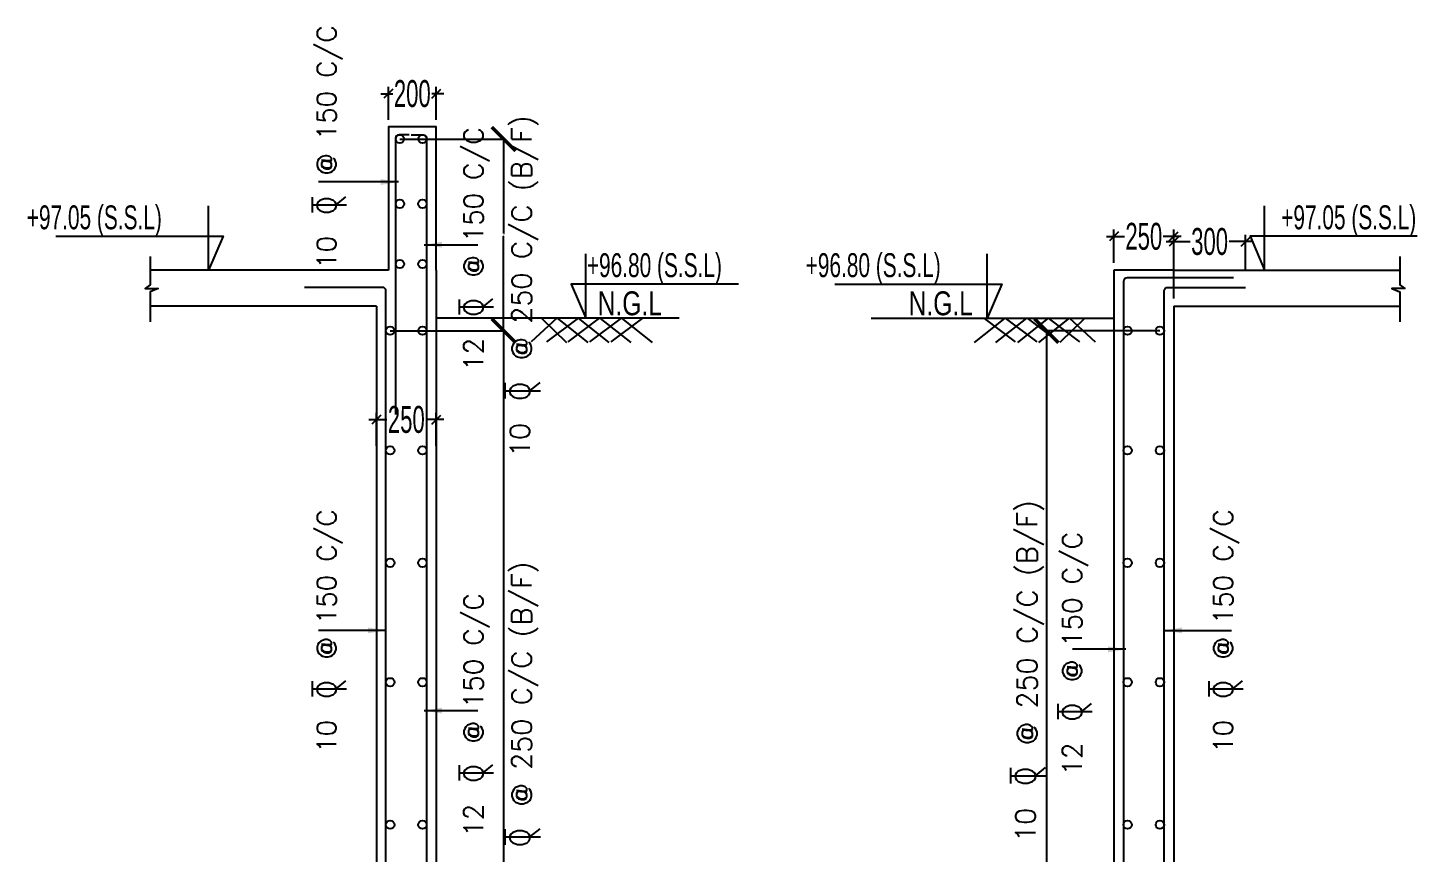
# Model space of a CAD drawing. Extents: x 1878645 to 3043969, y -1160829 to -603973.
# Drawn here: x 2219619 to 2225423, y -718992 to -715540 of the extents above; entities that cross this region are included whole.
import ezdxf
from ezdxf.enums import TextEntityAlignment as Align

# ---------------------------------------------------------------- set-up
doc = ezdxf.new("R2010")
doc.units = 0
doc.header["$LTSCALE"] = 100
doc.header["$PDMODE"] = 66
doc.linetypes.add('CONTINOUS', pattern=[0])
doc.linetypes.add('CONTINULUS', pattern=[0])
doc.layers.get('Defpoints').update_dxf_attribs({"lineweight": 0})
for name, color, linetype in [('C-REINF-DOT', 2, 'Continuous'), ('C-RETAINING WALL DETAILS', 4, 'Continuous'), ('C-T6-T7- PCC HATCH', 8, 'CONTINOUS'), ('CDIM', 3, 'Continuous'), ('Dim', 3, 'Continuous'), ('REINF', 5, 'Continuous'), ('S-DIM', 9, 'Continuous'), ('S-LEVEL MARK', 4, 'Continuous')]:
    doc.layers.add(name, color=color, linetype=linetype)
doc.layers.add('STR-DIM', color=1, linetype='CONTINOUS', lineweight=5)
doc.styles.add('ROMANS', font='simplex.shx', dxfattribs={"width": 0.75})
doc.styles.add('SOBHA', font='swisscl.ttf')
doc.styles.add('sobha.sed', font='swisscl.ttf', dxfattribs={"width": 0.8})
doc.styles.get("Standard").update_dxf_attribs({"font": 'verdana.ttf'})
doc.dimstyles.new('mm ond feet with line', dxfattribs={"dimtxt": 200, "dimasz": 100, "dimexe": 0.18, "dimexo": 0.0625, "dimgap": 0.09, "dimtad": 0, "dimdec": 0, "dimzin": 0, "dimdsep": 46, "dimtxsty": 'Standard', "dimblk": 'ARCHTICK', "dimcen": 0, "dimclrd": 8, "dimclre": 8, "dimclrt": 7, "dimadec": 0, "dimazin": 0, "dimtfac": 1, "dimtdec": 0, "dimtofl": 0, "dimtmove": 0, "dimatfit": 3, "dimfxl": 1, "dimtolj": 1, "dimtzin": 0, "dimarcsym": 0})
doc.dimstyles.new('S-25 MM', dxfattribs={"dimscale": 25, "dimtxt": 2.5, "dimasz": 1.5, "dimexe": 1.15, "dimexo": 1.25, "dimgap": 0.1, "dimtad": 0, "dimdec": 0, "dimrnd": 0.0005, "dimzin": 0, "dimdsep": 46, "dimtxsty": 'sobha.sed', "dimblk": 'OBLIQUE', "dimcen": 0.09, "dimdle": 1.25, "dimclrd": 8, "dimclre": 8, "dimclrt": 6, "dimadec": 0, "dimazin": 0, "dimtfac": 1, "dimtdec": 0, "dimtofl": 0, "dimtmove": 1, "dimatfit": 3, "dimfxl": 1, "dimtolj": 1, "dimtzin": 0, "dimlwd": -1, "dimlwe": -1, "dimarcsym": 0})

# ---------------------------------------------------------------- blocks, each defined once
blk = doc.blocks.new('_OBLIQUE')
at = {"color": 0, "linetype": 'ByBlock'}
blk.add_line((-0.5, -0.5), (0.5, 0.5), dxfattribs=at)
blk = doc.blocks.new('*D134')
at = {"layer": 'Defpoints', "color": 0, "transparency": 16777216}
for p in [(2221325.1, -717178.5), (2221075.1, -717319.5), (2221325.1, -717319.5)]:
    blk.add_point(p, dxfattribs=at)
at = {"layer": 'Dim', "color": 8, "transparency": 16777216}
for p, q in [((2221043.8, -717178.5), (2221119, -717178.5)), ((2221075.1, -717288.3), (2221075.1, -717149.7)), ((2221356.3, -717178.5), (2221281.1, -717178.5)), ((2221325.1, -717288.3), (2221325.1, -717149.7))]:
    blk.add_line(p, q, dxfattribs=at)
at = {"layer": 'Dim', "color": 8, "transparency": 16777216, "xscale": 37.5, "yscale": 37.5, "zscale": 37.5, "rotation": 180}
blk.add_blockref('_OBLIQUE', (2221075.1, -717178.5), dxfattribs=at)
at = {"layer": 'Dim', "color": 8, "transparency": 16777216, "xscale": 37.5, "yscale": 37.5, "zscale": 37.5}
blk.add_blockref('_OBLIQUE', (2221325.1, -717178.5), dxfattribs=at)
at = {"layer": 'Dim', "color": 6, "transparency": 16777216, "insert": (2221200.1, -717178.5), "char_height": 112.5, "attachment_point": 5, "style": 'sobha.sed'}
blk.add_mtext('\\A1;250', dxfattribs=at)
blk = doc.blocks.new('*D137')
at = {"layer": 'Defpoints', "color": 0, "transparency": 16777216}
for p in [(2224156.2, -716412.8), (2224156.2, -716553.9), (2224406.2, -716553.9)]:
    blk.add_point(p, dxfattribs=at)
at = {"layer": 'Dim', "color": 8, "transparency": 16777216}
for p, q in [((2224125, -716412.8), (2224200.1, -716412.8)), ((2224156.2, -716522.6), (2224156.2, -716384.1)), ((2224437.5, -716412.8), (2224362.3, -716412.8)), ((2224406.2, -716522.6), (2224406.2, -716384.1))]:
    blk.add_line(p, q, dxfattribs=at)
at = {"layer": 'Dim', "color": 8, "transparency": 16777216, "xscale": 37.5, "yscale": 37.5, "zscale": 37.5, "rotation": 180}
blk.add_blockref('_OBLIQUE', (2224156.2, -716412.8), dxfattribs=at)
at = {"layer": 'Dim', "color": 8, "transparency": 16777216, "xscale": 37.5, "yscale": 37.5, "zscale": 37.5}
blk.add_blockref('_OBLIQUE', (2224406.2, -716412.8), dxfattribs=at)
at = {"layer": 'Dim', "color": 6, "transparency": 16777216, "insert": (2224281.2, -716412.8), "char_height": 112.5, "attachment_point": 5, "style": 'sobha.sed'}
blk.add_mtext('\\A1;250', dxfattribs=at)
blk = doc.blocks.new('_ARCHTICK')
at = {"color": 0, "linetype": 'ByBlock', "const_width": 0.15}
blk.add_lwpolyline([(-0.5, -0.5), (0.5, 0.5)], dxfattribs=at)
blk = doc.blocks.new('*D171')
at = {"layer": 'Defpoints', "color": 0, "ltscale": 0.001, "transparency": 16777216}
for p in [(2221132.6, -716807), (2221606.8, -716807), (2221132.6, -721626.7)]:
    blk.add_point(p, dxfattribs=at)
at = {"layer": 'Dim', "color": 8, "lineweight": -2, "ltscale": 0.001, "transparency": 16777216}
for p, q in [((2221132.6, -716807), (2221607, -716807)), ((2221606.8, -716807), (2221606.8, -719209.3)), ((2221606.8, -721626.7), (2221606.8, -719224.4)), ((2221132.6, -721626.7), (2221607, -721626.7))]:
    blk.add_line(p, q, dxfattribs=at)
at = {"layer": 'Dim', "color": 8, "lineweight": -2, "ltscale": 0.001, "transparency": 16777216, "xscale": 100, "yscale": 100, "zscale": 100}
for p, rotation in [((2221606.8, -716807), 90), ((2221606.8, -721626.7), 270)]:
    blk.add_blockref('_ARCHTICK', p, dxfattribs=dict(at, rotation=rotation))
at = {"layer": 'Dim', "color": 7, "ltscale": 0.001, "transparency": 16777216, "insert": (2221606.8, -719216.9), "char_height": 4.5, "attachment_point": 5, "rotation": 90}
blk.add_mtext('\\A1;2410', dxfattribs=at)
blk = doc.blocks.new('TOR')
at = {"color": 2}
for p, q in [((-1.08, 3.13), (0.9, 3.13)), ((-0.09, 3.13), (-0.09, -1.3)), ((-0.09, 0.04), (0.95, -1.24))]:
    blk.add_line(p, q, dxfattribs=at)
at = {"color": 2, "style": 'ROMANS'}
blk.add_text('O', height=2.5, dxfattribs=at).set_placement((-1.35, 0.04))
blk.add_attdef('TOR', text='', height=2.5, dxfattribs=at).set_placement((-4.14, 0.04), align=Align.RIGHT)
blk.add_attdef('DIST', (3.77, 0.04), '', height=2.5, dxfattribs=at)
blk = doc.blocks.new('*D175')
at = {"layer": 'Defpoints', "color": 0, "transparency": 16777216}
for p in [(2224706.2, -716434.4), (2224706.2, -716583.9), (2224406.2, -716703.9)]:
    blk.add_point(p, dxfattribs=at)
at = {"layer": 'Dim', "color": 8, "transparency": 16777216}
for p, q in [((2224406.2, -716672.6), (2224406.2, -716405.6)), ((2224706.2, -716552.6), (2224706.2, -716405.6)), ((2224375, -716434.4), (2224475, -716434.4)), ((2224737.5, -716434.4), (2224637.4, -716434.4))]:
    blk.add_line(p, q, dxfattribs=at)
at = {"layer": 'Dim', "color": 8, "transparency": 16777216, "xscale": 37.5, "yscale": 37.5, "zscale": 37.5, "rotation": 180}
blk.add_blockref('_OBLIQUE', (2224406.2, -716434.4), dxfattribs=at)
at = {"layer": 'Dim', "color": 8, "transparency": 16777216, "xscale": 37.5, "yscale": 37.5, "zscale": 37.5}
blk.add_blockref('_OBLIQUE', (2224706.2, -716434.4), dxfattribs=at)
at = {"layer": 'Dim', "color": 6, "transparency": 16777216, "insert": (2224556.2, -716434.4), "char_height": 112.5, "attachment_point": 5, "style": 'sobha.sed'}
blk.add_mtext('\\A1;300', dxfattribs=at)
blk = doc.blocks.new('*D176')
at = {"layer": 'Defpoints', "color": 0, "ltscale": 0.001, "transparency": 16777216}
for p in [(2223874.5, -716807), (2224348.7, -716807), (2224348.7, -721626.7)]:
    blk.add_point(p, dxfattribs=at)
at = {"layer": 'Dim', "color": 8, "lineweight": -2, "ltscale": 0.001, "transparency": 16777216}
for p, q in [((2224348.6, -716807), (2223874.3, -716807)), ((2223874.5, -716807), (2223874.5, -719209.3)), ((2223874.5, -721626.7), (2223874.5, -719224.4)), ((2224348.6, -721626.7), (2223874.3, -721626.7))]:
    blk.add_line(p, q, dxfattribs=at)
at = {"layer": 'Dim', "color": 8, "lineweight": -2, "ltscale": 0.001, "transparency": 16777216, "xscale": 100, "yscale": 100, "zscale": 100}
for p, rotation in [((2223874.5, -716807), 90), ((2223874.5, -721626.7), 270)]:
    blk.add_blockref('_ARCHTICK', p, dxfattribs=dict(at, rotation=rotation))
at = {"layer": 'Dim', "color": 7, "ltscale": 0.001, "transparency": 16777216, "insert": (2223874.5, -719216.9), "char_height": 4.5, "attachment_point": 5, "rotation": 90}
blk.add_mtext('\\A1;2410', dxfattribs=at)
blk = doc.blocks.new('*D859')
at = {"layer": 'Defpoints', "color": 0, "transparency": 16777216}
for p in [(2221325.1, -715815.9), (2221125.1, -715956.9), (2221325.1, -715956.9)]:
    blk.add_point(p, dxfattribs=at)
at = {"layer": 'Dim', "color": 8, "transparency": 16777216}
for p, q in [((2221125.1, -715925.7), (2221125.1, -715787.1)), ((2221325.1, -715925.7), (2221325.1, -715787.1)), ((2221093.8, -715815.9), (2221144, -715815.9)), ((2221356.3, -715815.9), (2221306.1, -715815.9))]:
    blk.add_line(p, q, dxfattribs=at)
at = {"layer": 'Dim', "color": 8, "transparency": 16777216, "xscale": 37.5, "yscale": 37.5, "zscale": 37.5, "rotation": 180}
blk.add_blockref('_OBLIQUE', (2221125.1, -715815.9), dxfattribs=at)
at = {"layer": 'Dim', "color": 8, "transparency": 16777216, "xscale": 37.5, "yscale": 37.5, "zscale": 37.5}
blk.add_blockref('_OBLIQUE', (2221325.1, -715815.9), dxfattribs=at)
at = {"layer": 'Dim', "color": 6, "transparency": 16777216, "insert": (2221225.1, -715815.9), "char_height": 112.5, "attachment_point": 5, "style": 'sobha.sed'}
blk.add_mtext('\\A1;200', dxfattribs=at)
blk = doc.blocks.new('*D1023')
at = {"layer": 'Defpoints', "color": 0, "ltscale": 0.001, "transparency": 16777216}
for p in [(2221173.5, -716005.3), (2221606.8, -716005.3), (2221267.6, -716807)]:
    blk.add_point(p, dxfattribs=at)
at = {"layer": 'Dim', "color": 8, "lineweight": -2, "ltscale": 0.001, "transparency": 16777216}
for p, q in [((2221173.6, -716005.3), (2221607, -716005.3)), ((2221606.8, -716005.3), (2221606.8, -716400.6)), ((2221606.8, -716807), (2221606.8, -716411.7)), ((2221267.7, -716807), (2221607, -716807))]:
    blk.add_line(p, q, dxfattribs=at)
at = {"layer": 'Dim', "color": 8, "lineweight": -2, "ltscale": 0.001, "transparency": 16777216, "xscale": 100, "yscale": 100, "zscale": 100}
for p, rotation in [((2221606.8, -716005.3), 90), ((2221606.8, -716807), 270)]:
    blk.add_blockref('_ARCHTICK', p, dxfattribs=dict(at, rotation=rotation))
at = {"layer": 'Dim', "color": 7, "ltscale": 0.001, "transparency": 16777216, "insert": (2221606.8, -716406.1), "char_height": 4.5, "attachment_point": 5, "rotation": 90}
blk.add_mtext('\\A1;401', dxfattribs=at)

msp = doc.modelspace()

# ---------------------------------------------------------------- linework, layer by layer
at = {"layer": 'C-REINF-DOT', "color": 7}
for centre in [(2221173.52836, -716005.29962), (2221267.62931, -716005.29962), (2221173.52836, -716276.23512), (2221267.62931, -716276.23512), (2221173.52836, -716528.00422), (2221267.62931, -716528.00422), (2221132.55911, -716806.99759), (2221267.62931, -716806.99759), (2224213.63818, -716806.99759), (2224348.70838, -716806.99759), (2221132.55911, -717307.38277), (2221267.62931, -717307.38277), (2224213.63818, -717307.38277), (2224348.70838, -717307.38277), (2221132.55911, -717777.44158), (2221267.62931, -717777.44158), (2224213.63818, -717777.44158), (2224348.70838, -717777.44158), (2221132.55911, -718276.52706), (2221267.62931, -718276.52706), (2224213.63818, -718276.52706), (2224348.70838, -718276.52706), (2221132.55911, -718872.65694), (2221267.62931, -718872.65694), (2224213.63818, -718872.65694), (2224348.70838, -718872.65694)]:
    msp.add_circle(centre, 17.5, dxfattribs=at)
at = {"layer": 'C-RETAINING WALL DETAILS', "color": 2}
for p, q in [((2221075.05911, -716553.89006), (2220130.60413, -716553.89006)), ((2221125.05911, -716553.89006), (2220130.60413, -716553.89006)), ((2221325.05911, -716553.89006), (2221325.05911, -721703.89006)), ((2224156.20838, -716553.89006), (2224156.20838, -721703.89006)), ((2224406.20838, -716553.89006), (2224156.20838, -716553.89006)), ((2224406.20838, -716553.89006), (2225350.66336, -716553.89006)), ((2224406.20838, -716553.89006), (2225350.66336, -716553.89006)), ((2221075.05911, -716703.89006), (2220130.60413, -716703.89006)), ((2221075.05911, -716703.89006), (2221075.05911, -721703.89006)), ((2224406.20838, -716703.89006), (2224406.20838, -721703.89006)), ((2224406.20838, -716703.89006), (2225350.66336, -716703.89006))]:
    msp.add_line(p, q, dxfattribs=at)
msp.add_lwpolyline([(2221325.05911, -716553.89006), (2221325.05911, -715953.89006), (2221125.05911, -715953.89006), (2221125.05911, -716553.89006)], dxfattribs=at)
at = {"layer": 'C-T6-T7- PCC HATCH', "color": 8, "linetype": 'CONTINULUS'}
for p, q in [((2222339.66463, -716753.89006), (2221325.05911, -716753.89006)), ((2221828.31033, -716753.89006), (2221721.67972, -716854.01677)), ((2221765.14232, -716753.89006), (2221868.77343, -716856.54616)), ((2221917.95231, -716753.89006), (2221786.3217, -716854.01677)), ((2221829.7843, -716753.89006), (2221958.41541, -716856.54616)), ((2222006.08799, -716753.89006), (2221874.45738, -716854.01677)), ((2221917.91998, -716753.89006), (2222046.55109, -716856.54616)), ((2222097.23626, -716753.89006), (2221965.60566, -716854.01677)), ((2222009.06826, -716753.89006), (2222137.69936, -716856.54616)), ((2222186.87824, -716753.89006), (2222055.24763, -716854.01677)), ((2222098.71023, -716753.89006), (2222227.34134, -716856.54616)), ((2223141.60287, -716753.89006), (2224156.20838, -716753.89006)), ((2223700.84489, -716753.89006), (2223572.21378, -716856.54616)), ((2223612.67688, -716753.89006), (2223744.30749, -716854.01677)), ((2223790.48687, -716753.89006), (2223661.85576, -716856.54616)), ((2223702.31886, -716753.89006), (2223833.94947, -716854.01677)), ((2223881.63514, -716753.89006), (2223753.00404, -716856.54616)), ((2223793.46714, -716753.89006), (2223925.09774, -716854.01677)), ((2223969.77082, -716753.89006), (2223841.13972, -716856.54616)), ((2223881.60282, -716753.89006), (2224013.23342, -716854.01677)), ((2224034.4128, -716753.89006), (2223930.78169, -716856.54616)), ((2223971.24479, -716753.89006), (2224077.8754, -716854.01677))]:
    msp.add_line(p, q, dxfattribs=at)
at = {"layer": 'REINF'}
for points in [[(2221211.55887, -715987.51313), (2221169.58587, -715987.51313, 0.4142135624), (2221154.58587, -716002.51313), (2221154.58587, -717157.51781)], [(2221220.79624, -715987.51313), (2221270.05911, -715987.51313, -0.4142135624), (2221285.05911, -716002.51313), (2221285.05911, -719100.23546)], [(2224656.20838, -716585.67105), (2224211.20838, -716585.67105, 0.4142135624), (2224196.20838, -716600.67105), (2224196.20838, -719100.23546)], [(2220815.05911, -721973.89006), (2221100.05911, -721973.89006, 0.4142135624), (2221115.05911, -721958.89006), (2221115.05911, -716640.67105, 0.4142135624), (2221100.05911, -716625.67105), (2220775.05911, -716625.67105)], [(2224666.20838, -721973.89006), (2224381.20838, -721973.89006, -0.4142135624), (2224366.20838, -721958.89006), (2224366.20838, -716640.67105, -0.4142135624), (2224381.20838, -716625.67105), (2224706.20838, -716625.67105)]]:
    msp.add_lwpolyline(points, format="xyb", dxfattribs=at)
at = {"layer": 'S-DIM', "linetype": 'Continuous'}
for points in [[(2220130.60413, -716495.8976), (2220130.60413, -716614.54703), (2220109.06247, -716630.94809), (2220163.42952, -716630.94809), (2220130.60413, -716644.27399), (2220130.60413, -716770.01334)], [(2225350.66336, -716495.8976), (2225350.66336, -716614.54703), (2225372.20502, -716630.94809), (2225317.83797, -716630.94809), (2225350.66336, -716644.27399), (2225350.66336, -716770.01334)]]:
    msp.add_lwpolyline(points, dxfattribs=at)
at = {"layer": 'S-LEVEL MARK', "color": 1, "linetype": 'CONTINULUS'}
for points in [[(2219735.91439, -716411.76453), (2220434.43019, -716411.76453), (2220373.33723, -716553.89006), (2220373.33723, -716285.245)], [(2225423.48921, -716411.76453), (2224724.9734, -716411.76453), (2224786.06637, -716553.89006), (2224786.06637, -716285.245)], [(2222587.3949, -716611.76453), (2221888.87909, -716611.76453), (2221949.97206, -716753.89006), (2221949.97206, -716485.245)], [(2222989.96795, -716611.76453), (2223688.48376, -716611.76453), (2223627.39079, -716753.89006), (2223627.39079, -716485.245)]]:
    msp.add_lwpolyline(points, dxfattribs=at)

# ---------------------------------------------------------------- block references
at = {"layer": 'CDIM', "color": 7}
ref = msp.add_blockref('TOR', (2220908.43875, -716277.84929), dxfattribs=dict(at, xscale=32, yscale=32, zscale=32, rotation=89.99999999998403))
ref.add_attrib('TOR', '10', dxfattribs={"layer": '0', "color": 7, "height": 80, "rotation": 90, "style": 'ROMANS'}).set_placement((2220907.27926, -716410.48045), align=Align.RIGHT)
ref.add_attrib('DIST', '@ 150 C/C ', (2220907.27926, -716157.18913), dxfattribs={"layer": '0', "color": 7, "height": 80, "rotation": 90, "style": 'ROMANS'})
at = {"layer": 'CDIM'}
ref = msp.add_blockref('TOR', (2221717.53835, -717054.93201), dxfattribs=dict(at, xscale=33.17760000000335, yscale=33.17760000000335, zscale=33.17760000000335, rotation=90.00000000000001))
ref.add_attrib('TOR', '10', dxfattribs={"layer": '0', "color": 7, "height": 82.944, "rotation": 90, "style": 'ROMANS'}).set_placement((2221716.33618, -717192.444), align=Align.RIGHT)
ref.add_attrib('DIST', '@ 250 C/C (B/F) ', (2221723.70509, -716929.83156), dxfattribs={"layer": '0', "color": 7, "height": 82.944, "rotation": 90, "style": 'ROMANS'})
at = {"layer": 'CDIM', "color": 7}
ref = msp.add_blockref('TOR', (2221522.16427, -716704.42896), dxfattribs=dict(at, xscale=32, yscale=32, zscale=32, rotation=89.99999999998403))
ref.add_attrib('TOR', '12', dxfattribs={"layer": '0', "color": 7, "height": 80, "rotation": 90, "style": 'ROMANS'}).set_placement((2221521.00477, -716837.06012), align=Align.RIGHT)
ref.add_attrib('DIST', '@ 150 C/C ', (2221521.00477, -716583.7688), dxfattribs={"layer": '0', "color": 7, "height": 80, "rotation": 90, "style": 'ROMANS'})
at = {"layer": 'CDIM'}
ref = msp.add_blockref('TOR', (2223829.38857, -718664.43689), dxfattribs=dict(at, xscale=33.17760000000335, yscale=33.17760000000335, zscale=33.17760000000335, rotation=90))
ref.add_attrib('TOR', '10', dxfattribs={"layer": '0', "color": 7, "height": 82.944, "rotation": 90, "style": 'ROMANS'}).set_placement((2223828.18641, -718801.94888), align=Align.RIGHT)
ref.add_attrib('DIST', '@ 250 C/C (B/F) ', (2223835.55532, -718539.33644), dxfattribs={"layer": '0', "color": 7, "height": 82.944, "rotation": 90, "style": 'ROMANS'})
at = {"layer": 'CDIM', "color": 7}
ref = msp.add_blockref('TOR', (2220908.43875, -718301.61503), dxfattribs=dict(at, xscale=32, yscale=32, zscale=32, rotation=89.99999999998403))
ref.add_attrib('TOR', '10', dxfattribs={"layer": '0', "color": 7, "height": 80, "rotation": 90, "style": 'ROMANS'}).set_placement((2220907.27926, -718434.24619), align=Align.RIGHT)
ref.add_attrib('DIST', '@ 150 C/C ', (2220907.27926, -718180.95488), dxfattribs={"layer": '0', "color": 7, "height": 80, "rotation": 90, "style": 'ROMANS'})
ref = msp.add_blockref('TOR', (2224654.14448, -718301.61503), dxfattribs=dict(at, xscale=32, yscale=32, zscale=32, rotation=89.99999999998404))
ref.add_attrib('TOR', '10', dxfattribs={"layer": '0', "color": 7, "height": 80, "rotation": 90, "style": 'ROMANS'}).set_placement((2224652.98499, -718434.24619), align=Align.RIGHT)
ref.add_attrib('DIST', '@ 150 C/C ', (2224652.98499, -718180.95488), dxfattribs={"layer": '0', "color": 7, "height": 80, "rotation": 90, "style": 'ROMANS'})
ref = msp.add_blockref('TOR', (2224023.31156, -718396.31726), dxfattribs=dict(at, xscale=32, yscale=32, zscale=32, rotation=89.99999999998404))
ref.add_attrib('TOR', '12', dxfattribs={"layer": '0', "color": 7, "height": 80, "rotation": 90, "style": 'ROMANS'}).set_placement((2224022.15206, -718528.94842), align=Align.RIGHT)
ref.add_attrib('DIST', '@ 150 C/C ', (2224022.15206, -718275.6571), dxfattribs={"layer": '0', "color": 7, "height": 80, "rotation": 90, "style": 'ROMANS'})
at = {"layer": 'CDIM'}
ref = msp.add_blockref('TOR', (2221717.53835, -718920.7836), dxfattribs=dict(at, xscale=33.17760000000335, yscale=33.17760000000335, zscale=33.17760000000335, rotation=90.00000000000001))
ref.add_attrib('TOR', '10', dxfattribs={"layer": '0', "color": 7, "height": 82.944, "rotation": 90, "style": 'ROMANS'}).set_placement((2221716.33618, -719058.29559), align=Align.RIGHT)
ref.add_attrib('DIST', '@ 250 C/C (B/F) ', (2221723.70509, -718795.68315), dxfattribs={"layer": '0', "color": 7, "height": 82.944, "rotation": 90, "style": 'ROMANS'})
at = {"layer": 'CDIM', "color": 7}
ref = msp.add_blockref('TOR', (2221522.16427, -718652.66397), dxfattribs=dict(at, xscale=32, yscale=32, zscale=32, rotation=89.99999999998403))
ref.add_attrib('TOR', '12', dxfattribs={"layer": '0', "color": 7, "height": 80, "rotation": 90, "style": 'ROMANS'}).set_placement((2221521.00477, -718785.29513), align=Align.RIGHT)
ref.add_attrib('DIST', '@ 150 C/C ', (2221521.00477, -718532.00382), dxfattribs={"layer": '0', "color": 7, "height": 80, "rotation": 90, "style": 'ROMANS'})

# ---------------------------------------------------------------- texts
at = {"layer": 'Dim', "color": 6, "style": 'sobha.sed'}
for p in [(2221999.97713, -716742.28316), (2223299.10958, -716742.28316)]:
    msp.add_text('N.G.L', height=100, dxfattribs=at).set_placement(p)
at = {"layer": 'STR-DIM', "color": 30, "style": 'SOBHA', "width": 0.85}
for s, p in [('+97.05 (S.S.L)', (2219614.434, -716382.73823)), ('+97.05 (S.S.L)', (2224855.25531, -716382.73823)), ('+96.80 (S.S.L)', (2221954.39909, -716582.73823)), ('+96.80 (S.S.L)', (2222868.48757, -716582.73823))]:
    msp.add_text(s, height=100, dxfattribs=at).set_placement(p)

# ---------------------------------------------------------------- dimensions: what is measured, and where the dimension line sits
at = {"layer": 'Dim'}
for base, p1, p2, picture, middle in [((2221325.05911, -715815.86701), (2221125.05911, -715956.92846), (2221325.05911, -715956.92846), '*D859', (2221225.05911, -715815.86701)), ((2221325.05911, -717178.47075), (2221075.05911, -717319.5322), (2221325.05911, -717319.5322), '*D134', (2221200.05911, -717178.47075))]:
    dim = msp.add_linear_dim(base=base, p1=p1, p2=p2, angle=180, dimstyle='S-25 MM', override={"dimtxt": 4.5, "dimblk": 'OBLIQUE'}, dxfattribs=at)
    dim.commit()
    dim.dimension.update_dxf_attribs({"geometry": picture, "text_midpoint": middle})
at = {"layer": 'Dim', "ltscale": 0.001}
for base, p1, p2, picture, middle in [((2221606.79173, -716005.29962), (2221267.62931, -716806.99759), (2221173.52836, -716005.29962), '*D1023', (2221606.79173, -716406.14861)), ((2221606.79173, -716806.99759), (2221132.55911, -721626.72499), (2221132.55911, -716806.99759), '*D171', (2221606.79173, -719216.86129)), ((2223874.47576, -716806.99759), (2224348.70838, -721626.72499), (2224348.70838, -716806.99759), '*D176', (2223874.47576, -719216.86129))]:
    dim = msp.add_linear_dim(base=base, p1=p1, p2=p2, angle=90, dimstyle='mm ond feet with line', override={"dimtxt": 4.5, "dimlfac": 0.5, "dimblk": 'ARCHTICK'}, dxfattribs=at)
    dim.commit()
    dim.dimension.update_dxf_attribs({"geometry": picture, "text_midpoint": middle})
at = {"layer": 'Dim'}
for base, p1, p2, override, picture, middle in [((2224156.20838, -716412.82862), (2224406.20838, -716553.89006), (2224156.20838, -716553.89006), {"dimtxt": 4.5, "dimblk": 'OBLIQUE'}, '*D137', (2224281.20838, -716412.82862)), ((2224706.20838, -716434.38707), (2224406.20838, -716703.89006), (2224706.20838, -716583.89006), {"dimtxt": 4.5}, '*D175', (2224556.20838, -716434.38707))]:
    dim = msp.add_linear_dim(base=base, p1=p1, p2=p2, dimstyle='S-25 MM', override=override, dxfattribs=at)
    dim.commit()
    dim.dimension.update_dxf_attribs({"geometry": picture, "text_midpoint": middle})

# ---------------------------------------------------------------- leaders
for points in [[(2221167.58551, -716184.93003), (2220832.98901, -716184.93003)], [(2221274.73, -716447.23874), (2221498.57026, -716447.23874)], [(2221115.05911, -718059.92313), (2220832.98901, -718059.92313)], [(2224366.20838, -718059.92313), (2224648.27848, -718059.92313)], [(2224206.53749, -718139.12704), (2223982.69723, -718139.12704)], [(2221274.73, -718395.47376), (2221498.57026, -718395.47376)]]:
    msp.add_leader(points, dimstyle='S-25 MM', override={"dimasz": 3}, dxfattribs=at)

doc.saveas('drawing.dxf')
